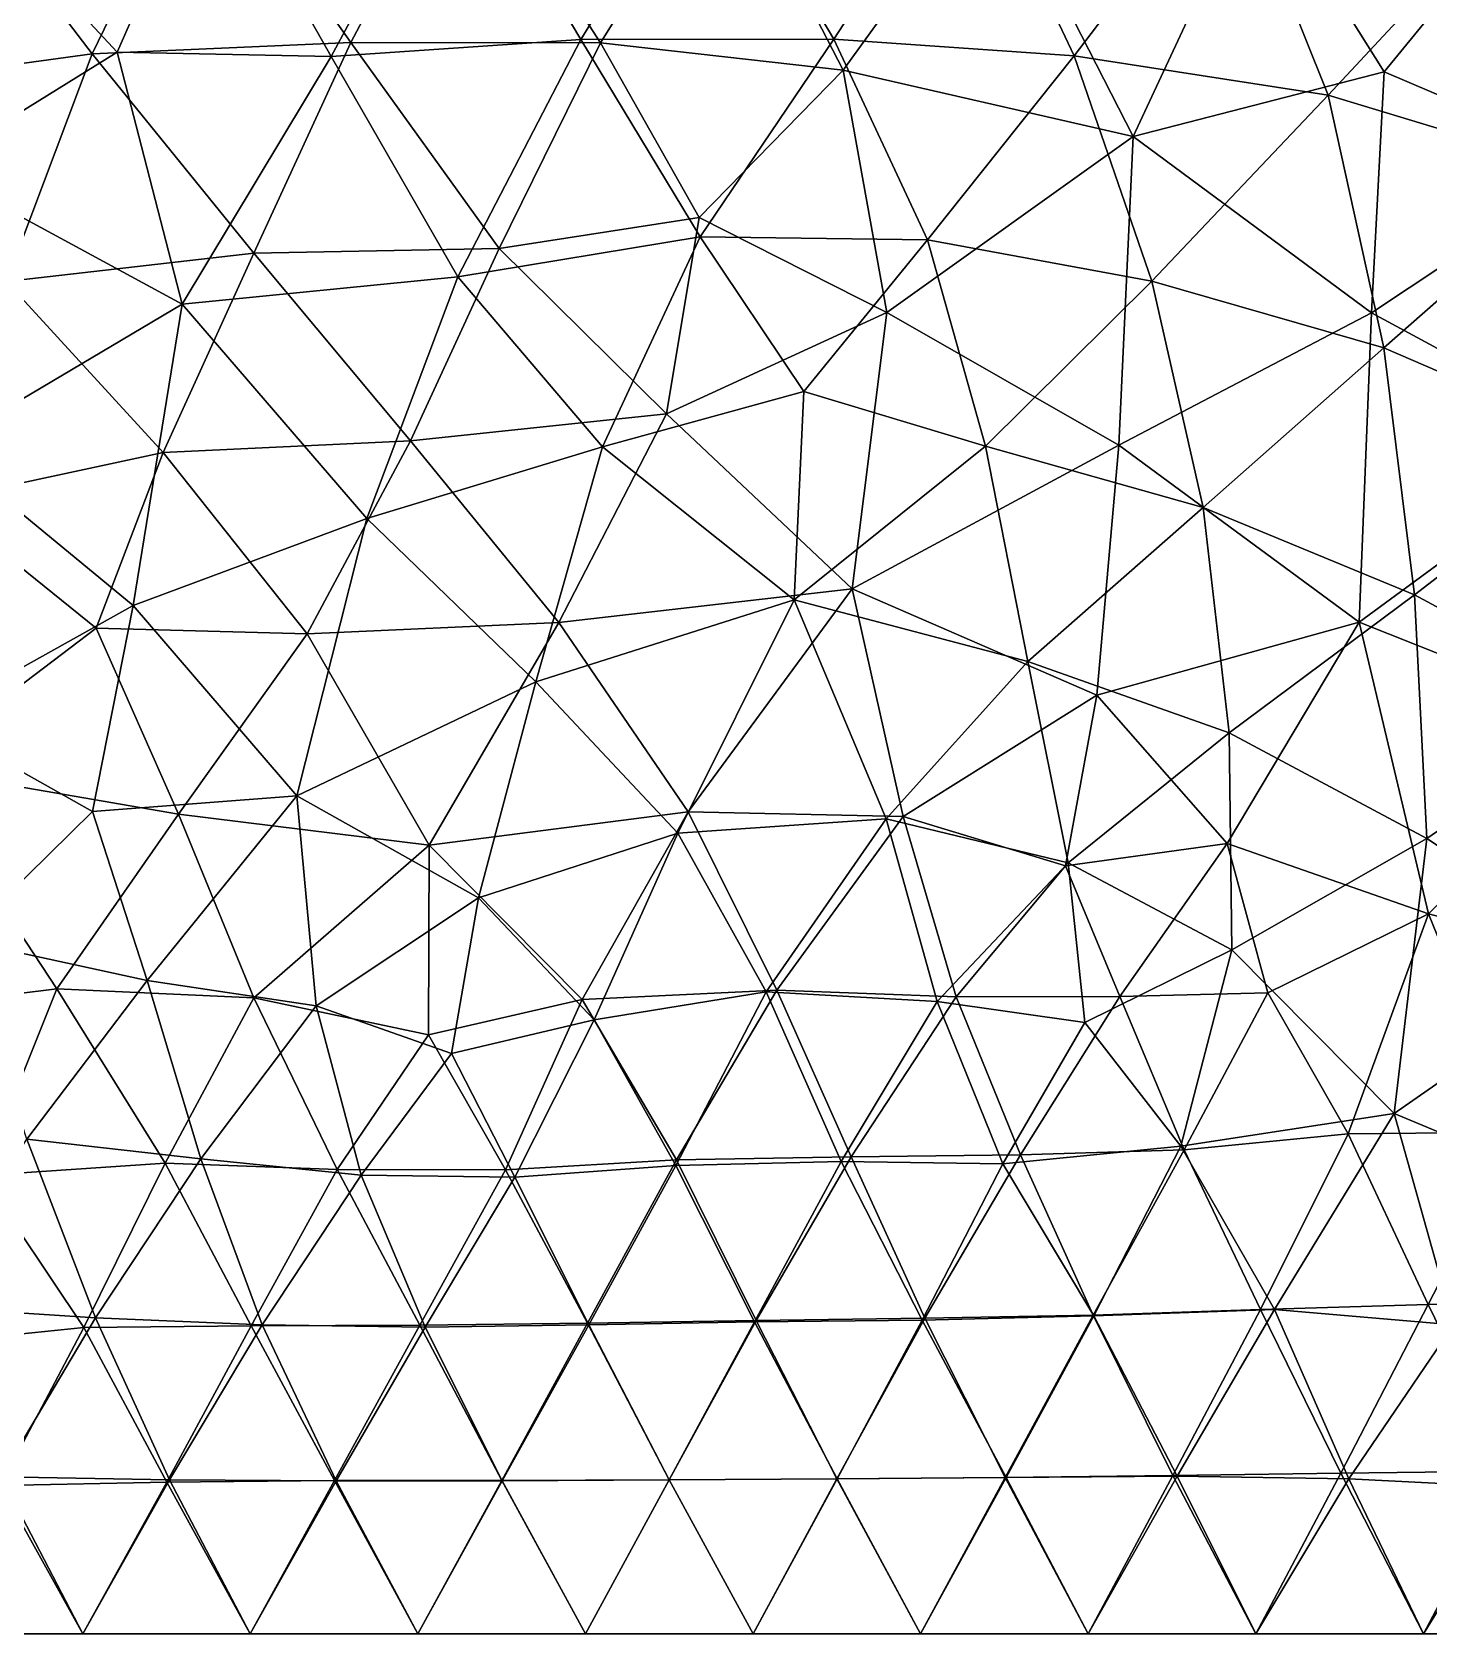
# Model space of a CAD drawing. Extents: x 0 to 100, y 0 to 80.
# Drawn here: x 33.49 to 75.17, y 0 to 47.79 of the extents above; entities that cross this region are included whole.
import ezdxf

# ---------------------------------------------------------------- set-up
doc = ezdxf.new("R2010")
doc.units = 0
doc.layers.add('1', color=7, linetype='CONTINUOUS')

msp = doc.modelspace()

# ---------------------------------------------------------------- linework, layer by layer
at = {"layer": '1', "color": 150}
for points in [[(35.278, 47.135), (38.527, 53.808), (38.527, 53.808), (30.462, 53.452)], [(42.998, 47.474), (38.527, 53.808), (38.527, 53.808), (35.278, 47.135)], [(46.354, 53.808), (38.527, 53.808), (38.527, 53.808), (42.998, 47.474)], [(50.447, 47.461), (46.354, 53.808), (46.354, 53.808), (42.998, 47.474)], [(46.354, 53.808), (50.447, 47.461), (50.447, 47.461), (54.181, 53.462)], [(30.462, 53.452), (27.44, 46.063), (27.44, 46.063), (35.278, 47.135)], [(54.181, 53.462), (50.447, 47.461), (50.447, 47.461), (57.688, 46.654)], [(57.688, 46.654), (62.162, 52.842), (62.162, 52.842), (54.181, 53.462)], [(66.338, 44.675), (62.162, 52.842), (62.162, 52.842), (57.688, 46.654)], [(66.338, 44.675), (70.054, 52.629), (70.054, 52.629), (62.162, 52.842)], [(70.054, 52.629), (66.338, 44.675), (66.338, 44.675), (73.827, 46.603)], [(73.827, 46.603), (78.624, 52.461), (78.624, 52.461), (70.054, 52.629)], [(73.827, 46.603), (80.199, 43.884), (80.199, 43.884), (78.624, 52.461)], [(40.1, 41.186), (42.998, 47.474), (42.998, 47.474), (35.278, 47.135)], [(42.998, 47.474), (40.1, 41.186), (40.1, 41.186), (47.425, 41.326)], [(42.998, 47.474), (47.425, 41.326), (47.425, 41.326), (50.447, 47.461)], [(53.393, 42.252), (50.447, 47.461), (50.447, 47.461), (47.425, 41.326)], [(50.447, 47.461), (53.393, 42.252), (53.393, 42.252), (57.688, 46.654)], [(35.278, 47.135), (27.44, 46.063), (27.44, 46.063), (32.725, 40.347)], [(40.1, 41.186), (35.278, 47.135), (35.278, 47.135), (32.725, 40.347)], [(53.393, 42.252), (58.989, 39.422), (58.989, 39.422), (57.688, 46.654)], [(58.989, 39.422), (66.338, 44.675), (66.338, 44.675), (57.688, 46.654)], [(73.827, 46.603), (66.338, 44.675), (66.338, 44.675), (73.451, 39.408)], [(73.451, 39.408), (80.199, 43.884), (80.199, 43.884), (73.827, 46.603)], [(66.338, 44.675), (58.989, 39.422), (58.989, 39.422), (65.912, 35.459)], [(73.451, 39.408), (66.338, 44.675), (66.338, 44.675), (65.912, 35.459)], [(80.487, 35.612), (80.199, 43.884), (80.199, 43.884), (73.451, 39.408)], [(47.425, 41.326), (52.416, 36.395), (52.416, 36.395), (53.393, 42.252)], [(52.416, 36.395), (58.989, 39.422), (58.989, 39.422), (53.393, 42.252)], [(40.1, 41.186), (32.725, 40.347), (32.725, 40.347), (37.4, 35.24)], [(40.1, 41.186), (37.4, 35.24), (37.4, 35.24), (44.777, 35.593)], [(44.777, 35.593), (47.425, 41.326), (47.425, 41.326), (40.1, 41.186)], [(47.425, 41.326), (44.777, 35.593), (44.777, 35.593), (52.416, 36.395)], [(37.4, 35.24), (32.725, 40.347), (32.725, 40.347), (30.687, 33.805)], [(57.957, 31.176), (58.989, 39.422), (58.989, 39.422), (52.416, 36.395)], [(58.989, 39.422), (57.957, 31.176), (57.957, 31.176), (65.912, 35.459)], [(73.087, 30.179), (73.451, 39.408), (73.451, 39.408), (65.912, 35.459)], [(80.487, 35.612), (73.451, 39.408), (73.451, 39.408), (73.087, 30.179)], [(52.416, 36.395), (44.777, 35.593), (44.777, 35.593), (49.209, 30.175)], [(52.416, 36.395), (49.209, 30.175), (49.209, 30.175), (57.957, 31.176)], [(37.4, 35.24), (41.7, 29.839), (41.7, 29.839), (44.777, 35.593)], [(49.209, 30.175), (44.777, 35.593), (44.777, 35.593), (41.7, 29.839)], [(65.257, 28.004), (65.912, 35.459), (65.912, 35.459), (57.957, 31.176)], [(73.087, 30.179), (65.912, 35.459), (65.912, 35.459), (65.257, 28.004)], [(80.766, 27.133), (80.487, 35.612), (80.487, 35.612), (73.087, 30.179)], [(30.687, 33.805), (35.4, 30.002), (35.4, 30.002), (37.4, 35.24)], [(37.4, 35.24), (35.4, 30.002), (35.4, 30.002), (41.7, 29.839)], [(30.687, 33.805), (29.891, 25.829), (29.891, 25.829), (35.4, 30.002)], [(53.064, 24.521), (57.957, 31.176), (57.957, 31.176), (49.209, 30.175)], [(53.064, 24.521), (59.479, 24.39), (59.479, 24.39), (57.957, 31.176)], [(65.257, 28.004), (57.957, 31.176), (57.957, 31.176), (59.479, 24.39)], [(45.339, 23.527), (49.209, 30.175), (49.209, 30.175), (41.7, 29.839)], [(45.339, 23.527), (53.064, 24.521), (53.064, 24.521), (49.209, 30.175)], [(65.257, 28.004), (69.141, 23.579), (69.141, 23.579), (73.087, 30.179)], [(73.087, 30.179), (69.141, 23.579), (69.141, 23.579), (75.149, 21.478)], [(80.766, 27.133), (73.087, 30.179), (73.087, 30.179), (75.149, 21.478)], [(37.855, 24.456), (35.4, 30.002), (35.4, 30.002), (29.891, 25.829)], [(35.4, 30.002), (37.855, 24.456), (37.855, 24.456), (41.7, 29.839)], [(41.7, 29.839), (37.855, 24.456), (37.855, 24.456), (45.339, 23.527)], [(65.257, 28.004), (59.479, 24.39), (59.479, 24.39), (64.323, 22.916)], [(69.141, 23.579), (65.257, 28.004), (65.257, 28.004), (64.323, 22.916)], [(81.669, 19.774), (80.766, 27.133), (80.766, 27.133), (75.149, 21.478)], [(28.04, 18.477), (34.223, 19.243), (34.223, 19.243), (29.891, 25.829)], [(37.855, 24.456), (29.891, 25.829), (29.891, 25.829), (34.223, 19.243)], [(37.855, 24.456), (34.223, 19.243), (34.223, 19.243), (40.101, 18.978)], [(45.339, 23.527), (37.855, 24.456), (37.855, 24.456), (40.101, 18.978)], [(53.064, 24.521), (45.339, 23.527), (45.339, 23.527), (49.905, 18.93)], [(53.064, 24.521), (49.905, 18.93), (49.905, 18.93), (55.71, 19.204)], [(59.479, 24.39), (53.064, 24.521), (53.064, 24.521), (55.71, 19.204)], [(59.479, 24.39), (55.71, 19.204), (55.71, 19.204), (61.06, 19.01)], [(61.06, 19.01), (64.323, 22.916), (64.323, 22.916), (59.479, 24.39)], [(45.316, 17.877), (45.339, 23.527), (45.339, 23.527), (40.101, 18.978)], [(45.339, 23.527), (45.316, 17.877), (45.316, 17.877), (49.905, 18.93)], [(64.323, 22.916), (65.944, 19.017), (65.944, 19.017), (69.141, 23.579)], [(69.141, 23.579), (65.944, 19.017), (65.944, 19.017), (70.361, 19.124)], [(75.149, 21.478), (69.141, 23.579), (69.141, 23.579), (70.361, 19.124)], [(65.944, 19.017), (64.323, 22.916), (64.323, 22.916), (61.06, 19.01)], [(70.361, 19.124), (72.754, 14.922), (72.754, 14.922), (75.149, 21.478)], [(77.8, 14.967), (75.149, 21.478), (75.149, 21.478), (72.754, 14.922)], [(75.149, 21.478), (77.8, 14.967), (77.8, 14.967), (81.669, 19.774)], [(28.04, 18.477), (31.992, 13.674), (31.992, 13.674), (34.223, 19.243)], [(37.46, 14.044), (34.223, 19.243), (34.223, 19.243), (31.992, 13.674)], [(37.46, 14.044), (40.101, 18.978), (40.101, 18.978), (34.223, 19.243)], [(49.905, 18.93), (52.716, 14.141), (55.71, 19.204)], [(57.925, 14.238), (55.71, 19.204), (55.71, 19.204), (52.716, 14.141)], [(61.06, 19.01), (55.71, 19.204), (55.71, 19.204), (57.925, 14.238)], [(67.864, 14.441), (70.361, 19.124), (70.361, 19.124), (65.944, 19.017)], [(70.361, 19.124), (67.864, 14.441), (67.864, 14.441), (72.754, 14.922)], [(40.101, 18.978), (37.46, 14.044), (37.46, 14.044), (42.593, 13.858)], [(42.593, 13.858), (45.316, 17.877), (45.316, 17.877), (40.101, 18.978)], [(45.316, 17.877), (47.609, 13.85), (47.609, 13.85), (49.905, 18.93)], [(52.716, 14.141), (49.905, 18.93), (49.905, 18.93), (47.609, 13.85)], [(57.925, 14.238), (62.977, 14.294), (62.977, 14.294), (61.06, 19.01)], [(65.944, 19.017), (61.06, 19.01), (61.06, 19.01), (62.977, 14.294)], [(62.977, 14.294), (67.864, 14.441), (67.864, 14.441), (65.944, 19.017)], [(42.593, 13.858), (47.609, 13.85), (47.609, 13.85), (45.316, 17.877)], [(70.139, 9.6809), (72.754, 14.922), (72.754, 14.922), (67.864, 14.441)], [(70.139, 9.6809), (75.148, 9.8278), (75.148, 9.8278), (72.754, 14.922)], [(75.148, 9.8278), (77.8, 14.967), (77.8, 14.967), (72.754, 14.922)], [(77.8, 14.967), (75.148, 9.8278), (75.148, 9.8278), (80.159, 9.8559)], [(62.977, 14.294), (65.143, 9.5133), (65.143, 9.5133), (67.864, 14.441)], [(70.139, 9.6809), (67.864, 14.441), (67.864, 14.441), (65.143, 9.5133)], [(37.46, 14.044), (31.992, 13.674), (31.992, 13.674), (35.028, 9.1398)], [(37.46, 14.044), (35.028, 9.1398), (35.028, 9.1398), (40.022, 9.1926)], [(42.593, 13.858), (37.46, 14.044), (37.46, 14.044), (40.022, 9.1926)], [(50.059, 9.2699), (52.716, 14.141), (52.716, 14.141), (47.609, 13.85)], [(52.716, 14.141), (50.059, 9.2699), (50.059, 9.2699), (55.088, 9.3556)], [(52.716, 14.141), (55.088, 9.3556), (55.088, 9.3556), (57.925, 14.238)], [(60.129, 9.4236), (57.925, 14.238), (57.925, 14.238), (55.088, 9.3556)], [(62.977, 14.294), (57.925, 14.238), (57.925, 14.238), (60.129, 9.4236)], [(60.129, 9.4236), (65.143, 9.5133), (65.143, 9.5133), (62.977, 14.294)], [(31.992, 13.674), (29.983, 8.6261), (29.983, 8.6261), (35.028, 9.1398)], [(42.593, 13.858), (40.022, 9.1926), (40.022, 9.1926), (45.053, 9.2072)], [(47.609, 13.85), (42.593, 13.858), (42.593, 13.858), (45.053, 9.2072)], [(45.053, 9.2072), (50.059, 9.2699), (50.059, 9.2699), (47.609, 13.85)], [(70.139, 9.6809), (65.143, 9.5133), (65.143, 9.5133), (67.528, 4.7261)], [(72.536, 4.795), (70.139, 9.6809), (70.139, 9.6809), (67.528, 4.7261)], [(75.148, 9.8278), (70.139, 9.6809), (70.139, 9.6809), (72.536, 4.795)], [(75.148, 9.8278), (72.536, 4.795), (72.536, 4.795), (77.569, 4.8578)], [(75.148, 9.8278), (77.569, 4.8578), (77.569, 4.8578), (80.159, 9.8559)], [(29.983, 8.6261), (32.542, 4.4239), (32.542, 4.4239), (35.028, 9.1398)], [(37.506, 4.5314), (35.028, 9.1398), (35.028, 9.1398), (32.542, 4.4239)], [(40.022, 9.1926), (35.028, 9.1398), (35.028, 9.1398), (37.506, 4.5314)], [(37.506, 4.5314), (42.51, 4.5742), (42.51, 4.5742), (40.022, 9.1926)], [(45.053, 9.2072), (40.022, 9.1926), (40.022, 9.1926), (42.51, 4.5742)], [(47.503, 4.5756), (45.053, 9.2072), (45.053, 9.2072), (42.51, 4.5742)], [(50.059, 9.2699), (45.053, 9.2072), (45.053, 9.2072), (47.503, 4.5756)], [(50.059, 9.2699), (47.503, 4.5756), (47.503, 4.5756), (52.497, 4.6006)], [(52.497, 4.6006), (55.088, 9.3556), (55.088, 9.3556), (50.059, 9.2699)], [(57.504, 4.6312), (55.088, 9.3556), (55.088, 9.3556), (52.497, 4.6006)], [(60.129, 9.4236), (55.088, 9.3556), (55.088, 9.3556), (57.504, 4.6312)], [(62.52, 4.6689), (60.129, 9.4236), (60.129, 9.4236), (57.504, 4.6312)], [(65.143, 9.5133), (60.129, 9.4236), (60.129, 9.4236), (62.52, 4.6689)], [(67.528, 4.7261), (65.143, 9.5133), (65.143, 9.5133), (62.52, 4.6689)], [(70, 0), (72.536, 4.795), (72.536, 4.795), (67.528, 4.7261)], [(75, 0), (72.536, 4.795), (72.536, 4.795), (70, 0)], [(75, 0), (77.569, 4.8578), (77.569, 4.8578), (72.536, 4.795)], [(80, 0), (77.569, 4.8578), (77.569, 4.8578), (75, 0)], [(35, 0), (32.542, 4.4239), (30, 0)], [(35, 0), (37.506, 4.5314), (37.506, 4.5314), (32.542, 4.4239)], [(40, 0), (37.506, 4.5314), (35, 0)], [(40, 0), (42.51, 4.5742), (42.51, 4.5742), (37.506, 4.5314)], [(45, 0), (42.51, 4.5742), (40, 0)], [(45, 0), (47.503, 4.5756), (47.503, 4.5756), (42.51, 4.5742)], [(50, 0), (47.503, 4.5756), (45, 0)], [(50, 0), (52.497, 4.6006), (52.497, 4.6006), (47.503, 4.5756)], [(55, 0), (52.497, 4.6006), (52.497, 4.6006), (50, 0)], [(55, 0), (57.504, 4.6312), (57.504, 4.6312), (52.497, 4.6006)], [(60, 0), (57.504, 4.6312), (55, 0)], [(57.504, 4.6312), (60, 0), (62.52, 4.6689)], [(65, 0), (62.52, 4.6689), (60, 0)], [(65, 0), (67.528, 4.7261), (62.52, 4.6689)], [(70, 0), (67.528, 4.7261), (65, 0)]]:
    msp.add_3dface(points, dxfattribs=at)
at = {"layer": '1', "color": 1}
for points in [[(38.795, 53.457, 60), (46.093, 53.902, 60), (46.093, 53.902, 60), (42.416, 47.062, 60)], [(42.416, 47.062, 60), (46.093, 53.902, 60), (46.093, 53.902, 60), (49.857, 47.569, 60)], [(53.712, 53.823, 60), (49.857, 47.569, 60), (49.857, 47.569, 60), (46.093, 53.902, 60)], [(57.41, 47.575, 60), (49.857, 47.569, 60), (49.857, 47.569, 60), (53.712, 53.823, 60)], [(57.41, 47.575, 60), (53.712, 53.823, 60), (53.712, 53.823, 60), (61.429, 53.742, 60)], [(64.576, 47.076, 60), (57.41, 47.575, 60), (57.41, 47.575, 60), (61.429, 53.742, 60)], [(69.239, 53.208, 60), (64.576, 47.076, 60), (64.576, 47.076, 60), (61.429, 53.742, 60)], [(38.795, 53.457, 60), (36.029, 47.188, 60), (36.029, 47.188, 60), (31.837, 51.678, 60)], [(38.795, 53.457, 60), (42.416, 47.062, 60), (42.416, 47.062, 60), (36.029, 47.188, 60)], [(64.576, 47.076, 60), (69.239, 53.208, 60), (69.239, 53.208, 60), (72.162, 45.905, 60)], [(78.327, 52.522, 60), (72.162, 45.905, 60), (72.162, 45.905, 60), (69.239, 53.208, 60)], [(72.162, 45.905, 60), (78.327, 52.522, 60), (78.327, 52.522, 60), (79.776, 43.596, 60)], [(31.837, 51.678, 60), (36.029, 47.188, 60), (36.029, 47.188, 60), (30.459, 43.741, 60)], [(49.857, 47.569, 60), (46.187, 40.486, 60), (46.187, 40.486, 60), (42.416, 47.062, 60)], [(53.426, 41.68, 60), (46.187, 40.486, 60), (46.187, 40.486, 60), (49.857, 47.569, 60)], [(49.857, 47.569, 60), (57.41, 47.575, 60), (57.41, 47.575, 60), (53.426, 41.68, 60)], [(60.207, 41.584, 60), (53.426, 41.68, 60), (53.426, 41.68, 60), (57.41, 47.575, 60)], [(60.207, 41.584, 60), (57.41, 47.575, 60), (57.41, 47.575, 60), (64.576, 47.076, 60)], [(36.029, 47.188, 60), (37.965, 39.666, 60), (37.965, 39.666, 60), (30.459, 43.741, 60)], [(37.965, 39.666, 60), (36.029, 47.188, 60), (36.029, 47.188, 60), (42.416, 47.062, 60)], [(37.965, 39.666, 60), (42.416, 47.062, 60), (42.416, 47.062, 60), (46.187, 40.486, 60)], [(64.576, 47.076, 60), (66.903, 40.353, 60), (66.903, 40.353, 60), (60.207, 41.584, 60)], [(64.576, 47.076, 60), (72.162, 45.905, 60), (72.162, 45.905, 60), (66.903, 40.353, 60)], [(66.903, 40.353, 60), (72.162, 45.905, 60), (72.162, 45.905, 60), (73.822, 38.367, 60)], [(72.162, 45.905, 60), (79.776, 43.596, 60), (79.776, 43.596, 60), (73.822, 38.367, 60)], [(30.769, 35.401, 60), (30.459, 43.741, 60), (30.459, 43.741, 60), (37.965, 39.666, 60)], [(79.776, 43.596, 60), (80.546, 35.461, 60), (80.546, 35.461, 60), (73.822, 38.367, 60)], [(46.187, 40.486, 60), (53.426, 41.68, 60), (53.426, 41.68, 60), (50.506, 35.416, 60)], [(56.513, 37.068, 60), (50.506, 35.416, 60), (50.506, 35.416, 60), (53.426, 41.68, 60)], [(60.207, 41.584, 60), (56.513, 37.068, 60), (56.513, 37.068, 60), (53.426, 41.68, 60)], [(61.937, 35.437, 60), (56.513, 37.068, 60), (56.513, 37.068, 60), (60.207, 41.584, 60)], [(66.903, 40.353, 60), (61.937, 35.437, 60), (61.937, 35.437, 60), (60.207, 41.584, 60)], [(46.187, 40.486, 60), (43.473, 33.275, 60), (43.473, 33.275, 60), (37.965, 39.666, 60)], [(43.473, 33.275, 60), (46.187, 40.486, 60), (46.187, 40.486, 60), (50.506, 35.416, 60)], [(68.433, 33.601, 60), (61.937, 35.437, 60), (61.937, 35.437, 60), (66.903, 40.353, 60)], [(66.903, 40.353, 60), (73.822, 38.367, 60), (73.822, 38.367, 60), (68.433, 33.601, 60)], [(36.508, 30.685, 60), (30.769, 35.401, 60), (30.769, 35.401, 60), (37.965, 39.666, 60)], [(37.965, 39.666, 60), (43.473, 33.275, 60), (43.473, 33.275, 60), (36.508, 30.685, 60)], [(73.822, 38.367, 60), (74.739, 31.001, 60), (74.739, 31.001, 60), (68.433, 33.601, 60)], [(80.546, 35.461, 60), (74.739, 31.001, 60), (74.739, 31.001, 60), (73.822, 38.367, 60)], [(56.225, 30.845, 60), (50.506, 35.416, 60), (50.506, 35.416, 60), (56.513, 37.068, 60)], [(56.225, 30.845, 60), (56.513, 37.068, 60), (56.513, 37.068, 60), (61.937, 35.437, 60)], [(36.508, 30.685, 60), (30.404, 27.284, 60), (30.404, 27.284, 60), (30.769, 35.401, 60)], [(43.473, 33.275, 60), (50.506, 35.416, 60), (50.506, 35.416, 60), (48.521, 28.4, 60)], [(56.225, 30.845, 60), (48.521, 28.4, 60), (48.521, 28.4, 60), (50.506, 35.416, 60)], [(56.225, 30.845, 60), (61.937, 35.437, 60), (61.937, 35.437, 60), (63.195, 29.014, 60)], [(63.195, 29.014, 60), (61.937, 35.437, 60), (61.937, 35.437, 60), (68.433, 33.601, 60)], [(80.875, 27.701, 60), (74.739, 31.001, 60), (74.739, 31.001, 60), (80.546, 35.461, 60)], [(63.195, 29.014, 60), (68.433, 33.601, 60), (68.433, 33.601, 60), (69.209, 26.879, 60)], [(69.209, 26.879, 60), (68.433, 33.601, 60), (68.433, 33.601, 60), (74.739, 31.001, 60)], [(41.385, 24.999, 60), (36.508, 30.685, 60), (36.508, 30.685, 60), (43.473, 33.275, 60)], [(48.521, 28.4, 60), (41.385, 24.999, 60), (41.385, 24.999, 60), (43.473, 33.275, 60)], [(35.288, 24.533, 60), (30.404, 27.284, 60), (30.404, 27.284, 60), (36.508, 30.685, 60)], [(35.288, 24.533, 60), (36.508, 30.685, 60), (36.508, 30.685, 60), (41.385, 24.999, 60)], [(56.225, 30.845, 60), (52.751, 23.889, 60), (52.751, 23.889, 60), (48.521, 28.4, 60)], [(56.225, 30.845, 60), (58.967, 24.314, 60), (58.967, 24.314, 60), (52.751, 23.889, 60)], [(56.225, 30.845, 60), (63.195, 29.014, 60), (63.195, 29.014, 60), (58.967, 24.314, 60)], [(75.099, 23.732, 60), (69.209, 26.879, 60), (69.209, 26.879, 60), (74.739, 31.001, 60)], [(74.739, 31.001, 60), (80.875, 27.701, 60), (80.875, 27.701, 60), (75.099, 23.732, 60)], [(64.399, 23.007, 60), (58.967, 24.314, 60), (58.967, 24.314, 60), (63.195, 29.014, 60)], [(63.195, 29.014, 60), (69.209, 26.879, 60), (69.209, 26.879, 60), (64.399, 23.007, 60)], [(41.385, 24.999, 60), (48.521, 28.4, 60), (48.521, 28.4, 60), (46.81, 21.955, 60)], [(48.521, 28.4, 60), (52.751, 23.889, 60), (52.751, 23.889, 60), (46.81, 21.955, 60)], [(35.288, 24.533, 60), (31.379, 20.694, 60), (31.379, 20.694, 60), (30.404, 27.284, 60)], [(80.633, 20.052, 60), (75.099, 23.732, 60), (75.099, 23.732, 60), (80.875, 27.701, 60)], [(69.285, 20.409, 60), (64.399, 23.007, 60), (64.399, 23.007, 60), (69.209, 26.879, 60)], [(75.099, 23.732, 60), (69.285, 20.409, 60), (69.285, 20.409, 60), (69.209, 26.879, 60)], [(36.927, 19.493, 60), (35.288, 24.533, 60), (35.288, 24.533, 60), (41.385, 24.999, 60)], [(41.385, 24.999, 60), (41.966, 18.736, 60), (41.966, 18.736, 60), (36.927, 19.493, 60)], [(46.81, 21.955, 60), (41.966, 18.736, 60), (41.966, 18.736, 60), (41.385, 24.999, 60)], [(36.927, 19.493, 60), (31.379, 20.694, 60), (31.379, 20.694, 60), (35.288, 24.533, 60)], [(52.751, 23.889, 60), (58.967, 24.314, 60), (58.967, 24.314, 60), (55.389, 19.153, 60)], [(58.967, 24.314, 60), (60.496, 18.865, 60), (60.496, 18.865, 60), (55.389, 19.153, 60)], [(60.496, 18.865, 60), (58.967, 24.314, 60), (58.967, 24.314, 60), (64.399, 23.007, 60)], [(50.258, 18.319, 60), (46.81, 21.955, 60), (46.81, 21.955, 60), (52.751, 23.889, 60)], [(55.389, 19.153, 60), (50.258, 18.319, 60), (50.258, 18.319, 60), (52.751, 23.889, 60)], [(69.285, 20.409, 60), (75.099, 23.732, 60), (75.099, 23.732, 60), (74.13, 15.522, 60)], [(74.13, 15.522, 60), (75.099, 23.732, 60), (75.099, 23.732, 60), (80.633, 20.052, 60)], [(60.496, 18.865, 60), (64.399, 23.007, 60), (64.399, 23.007, 60), (64.895, 18.245, 60)], [(69.285, 20.409, 60), (64.895, 18.245, 60), (64.895, 18.245, 60), (64.399, 23.007, 60)], [(46.81, 21.955, 60), (46.006, 17.315, 60), (46.006, 17.315, 60), (41.966, 18.736, 60)], [(46.81, 21.955, 60), (50.258, 18.319, 60), (50.258, 18.319, 60), (46.006, 17.315, 60)], [(36.927, 19.493, 60), (33.333, 14.765, 60), (33.333, 14.765, 60), (31.379, 20.694, 60)], [(64.895, 18.245, 60), (69.285, 20.409, 60), (69.285, 20.409, 60), (67.765, 14.55, 60)], [(69.285, 20.409, 60), (74.13, 15.522, 60), (74.13, 15.522, 60), (67.765, 14.55, 60)], [(80.067, 13.046, 60), (74.13, 15.522, 60), (74.13, 15.522, 60), (80.633, 20.052, 60)], [(38.528, 14.177, 60), (33.333, 14.765, 60), (33.333, 14.765, 60), (36.927, 19.493, 60)], [(36.927, 19.493, 60), (41.966, 18.736, 60), (41.966, 18.736, 60), (38.528, 14.177, 60)], [(50.258, 18.319, 60), (55.389, 19.153, 60), (55.389, 19.153, 60), (52.699, 13.979, 60)], [(55.389, 19.153, 60), (57.626, 14.096, 60), (57.626, 14.096, 60), (52.699, 13.979, 60)], [(60.496, 18.865, 60), (57.626, 14.096, 60), (57.626, 14.096, 60), (55.389, 19.153, 60)], [(43.309, 13.682, 60), (38.528, 14.177, 60), (38.528, 14.177, 60), (41.966, 18.736, 60)], [(41.966, 18.736, 60), (46.006, 17.315, 60), (46.006, 17.315, 60), (43.309, 13.682, 60)], [(60.496, 18.865, 60), (62.45, 14.021, 60), (62.45, 14.021, 60), (57.626, 14.096, 60)], [(62.45, 14.021, 60), (60.496, 18.865, 60), (60.496, 18.865, 60), (64.895, 18.245, 60)], [(50.258, 18.319, 60), (47.891, 13.624, 60), (47.891, 13.624, 60), (46.006, 17.315, 60)], [(52.699, 13.979, 60), (47.891, 13.624, 60), (47.891, 13.624, 60), (50.258, 18.319, 60)], [(62.45, 14.021, 60), (64.895, 18.245, 60), (64.895, 18.245, 60), (67.765, 14.55, 60)], [(43.309, 13.682, 60), (46.006, 17.315, 60), (46.006, 17.315, 60), (47.891, 13.624, 60)], [(70.56, 9.6768, 60), (67.765, 14.55, 60), (67.765, 14.55, 60), (74.13, 15.522, 60)], [(70.56, 9.6768, 60), (74.13, 15.522, 60), (74.13, 15.522, 60), (75.898, 9.224, 60)], [(75.898, 9.224, 60), (74.13, 15.522, 60), (74.13, 15.522, 60), (80.067, 13.046, 60)], [(35.376, 9.432, 60), (30.171, 9.7675, 60), (30.171, 9.7675, 60), (33.333, 14.765, 60)], [(35.376, 9.432, 60), (33.333, 14.765, 60), (33.333, 14.765, 60), (38.528, 14.177, 60)], [(67.765, 14.55, 60), (65.165, 9.4861, 60), (65.165, 9.4861, 60), (62.45, 14.021, 60)], [(65.165, 9.4861, 60), (67.765, 14.55, 60), (67.765, 14.55, 60), (70.56, 9.6768, 60)], [(38.528, 14.177, 60), (40.356, 9.2204, 60), (40.356, 9.2204, 60), (35.376, 9.432, 60)], [(38.528, 14.177, 60), (43.309, 13.682, 60), (43.309, 13.682, 60), (40.356, 9.2204, 60)], [(52.699, 13.979, 60), (50.097, 9.2211, 60), (50.097, 9.2211, 60), (47.891, 13.624, 60)], [(55.046, 9.3136, 60), (50.097, 9.2211, 60), (50.097, 9.2211, 60), (52.699, 13.979, 60)], [(52.699, 13.979, 60), (57.626, 14.096, 60), (57.626, 14.096, 60), (55.046, 9.3136, 60)], [(55.046, 9.3136, 60), (57.626, 14.096, 60), (57.626, 14.096, 60), (60.045, 9.3569, 60)], [(57.626, 14.096, 60), (62.45, 14.021, 60), (62.45, 14.021, 60), (60.045, 9.3569, 60)], [(65.165, 9.4861, 60), (60.045, 9.3569, 60), (60.045, 9.3569, 60), (62.45, 14.021, 60)], [(43.309, 13.682, 60), (45.218, 9.1504, 60), (45.218, 9.1504, 60), (40.356, 9.2204, 60)], [(47.891, 13.624, 60), (45.218, 9.1504, 60), (45.218, 9.1504, 60), (43.309, 13.682, 60)], [(45.218, 9.1504, 60), (47.891, 13.624, 60), (47.891, 13.624, 60), (50.097, 9.2211, 60)], [(32.565, 4.6843, 60), (30.171, 9.7675, 60), (30.171, 9.7675, 60), (35.376, 9.432, 60)], [(65.165, 9.4861, 60), (70.56, 9.6768, 60), (70.56, 9.6768, 60), (67.658, 4.7097, 60)], [(70.56, 9.6768, 60), (72.776, 4.6322, 60), (72.776, 4.6322, 60), (67.658, 4.7097, 60)], [(75.898, 9.224, 60), (72.776, 4.6322, 60), (72.776, 4.6322, 60), (70.56, 9.6768, 60)], [(37.592, 4.595, 60), (32.565, 4.6843, 60), (32.565, 4.6843, 60), (35.376, 9.432, 60)], [(37.592, 4.595, 60), (35.376, 9.432, 60), (35.376, 9.432, 60), (40.356, 9.2204, 60)], [(37.592, 4.595, 60), (40.356, 9.2204, 60), (40.356, 9.2204, 60), (42.56, 4.5636, 60)], [(42.56, 4.5636, 60), (40.356, 9.2204, 60), (45.218, 9.1504, 60)], [(47.516, 4.5699, 60), (42.56, 4.5636, 60), (42.56, 4.5636, 60), (45.218, 9.1504, 60)], [(45.218, 9.1504, 60), (50.097, 9.2211, 60), (47.516, 4.5699, 60)], [(50.097, 9.2211, 60), (52.495, 4.596, 60), (52.495, 4.596, 60), (47.516, 4.5699, 60)], [(52.495, 4.596, 60), (50.097, 9.2211, 60), (50.097, 9.2211, 60), (55.046, 9.3136, 60)], [(52.495, 4.596, 60), (55.046, 9.3136, 60), (55.046, 9.3136, 60), (57.505, 4.6235, 60)], [(55.046, 9.3136, 60), (60.045, 9.3569, 60), (60.045, 9.3569, 60), (57.505, 4.6235, 60)], [(62.55, 4.664, 60), (57.505, 4.6235, 60), (57.505, 4.6235, 60), (60.045, 9.3569, 60)], [(60.045, 9.3569, 60), (65.165, 9.4861, 60), (65.165, 9.4861, 60), (62.55, 4.664, 60)], [(65.165, 9.4861, 60), (67.658, 4.7097, 60), (67.658, 4.7097, 60), (62.55, 4.664, 60)], [(77.711, 4.3835, 60), (72.776, 4.6322, 60), (72.776, 4.6322, 60), (75.898, 9.224, 60)], [(32.565, 4.6843, 60), (35, 0, 60), (30, 0, 60)], [(35, 0, 60), (32.565, 4.6843, 60), (32.565, 4.6843, 60), (37.592, 4.595, 60)], [(37.592, 4.595, 60), (40, 0, 60), (35, 0, 60)], [(40, 0, 60), (37.592, 4.595, 60), (37.592, 4.595, 60), (42.56, 4.5636, 60)], [(42.56, 4.5636, 60), (45, 0, 60), (40, 0, 60)], [(47.516, 4.5699, 60), (45, 0, 60), (45, 0, 60), (42.56, 4.5636, 60)], [(47.516, 4.5699, 60), (50, 0, 60), (50, 0, 60), (45, 0, 60)], [(52.495, 4.596, 60), (50, 0, 60), (50, 0, 60), (47.516, 4.5699, 60)], [(52.495, 4.596, 60), (55, 0, 60), (50, 0, 60)], [(52.495, 4.596, 60), (57.505, 4.6235, 60), (57.505, 4.6235, 60), (55, 0, 60)], [(60, 0, 60), (55, 0, 60), (57.505, 4.6235, 60)], [(60, 0, 60), (57.505, 4.6235, 60), (57.505, 4.6235, 60), (62.55, 4.664, 60)], [(65, 0, 60), (60, 0, 60), (62.55, 4.664, 60)], [(65, 0, 60), (62.55, 4.664, 60), (62.55, 4.664, 60), (67.658, 4.7097, 60)], [(70, 0, 60), (65, 0, 60), (67.658, 4.7097, 60)], [(67.658, 4.7097, 60), (72.776, 4.6322, 60), (72.776, 4.6322, 60), (70, 0, 60)], [(75, 0, 60), (70, 0, 60), (72.776, 4.6322, 60)], [(75, 0, 60), (72.776, 4.6322, 60), (72.776, 4.6322, 60), (77.711, 4.3835, 60)], [(80, 0, 60), (75, 0, 60), (77.711, 4.3835, 60)]]:
    msp.add_3dface(points, dxfattribs=at)
at = {"layer": '1', "color": 153}
for points in [[(35, 0, 25.981), (32.189, 0, 22.137), (32.189, 0, 22.137), (29.478, 0, 27.611)], [(35, 0, 25.981), (29.478, 0, 27.611), (29.478, 0, 27.611), (33.559, 0, 30.081)], [(33.559, 0, 30.081), (29.478, 0, 27.611), (29.478, 0, 27.611), (30.479, 0, 33.125)], [(32.357, 0, 13.127), (29.575, 0, 17.755), (29.575, 0, 17.755), (34.853, 0, 17.488)], [(34.853, 0, 17.488), (29.575, 0, 17.755), (29.575, 0, 17.755), (32.189, 0, 22.137)], [(29.9, 0, 8.7476), (32.357, 0, 13.127), (32.357, 0, 13.127), (35, 0, 8.6603)], [(32.5, 0, 4.3301), (29.9, 0, 8.7476), (29.9, 0, 8.7476), (35, 0, 8.6603)], [(35, 0, 51.34), (29.926, 0, 51.228), (29.926, 0, 51.228), (32.5, 0, 55.67)], [(32.442, 0, 46.841), (29.926, 0, 51.228), (29.926, 0, 51.228), (35, 0, 51.34)], [(35.011, 0, 42.496), (32.642, 0, 37.876), (32.642, 0, 37.876), (29.932, 0, 42.162)], [(35.011, 0, 42.496), (29.932, 0, 42.162), (29.932, 0, 42.162), (32.442, 0, 46.841)], [(35, 0, 60), (32.5, 0, 55.67), (32.5, 0, 55.67), (30, 0, 60)], [(35, 0), (30, 0), (32.5, 0, 4.3301)], [(35.253, 0, 33.876), (30.479, 0, 33.125), (30.479, 0, 33.125), (32.642, 0, 37.876)], [(35.253, 0, 33.876), (33.559, 0, 30.081), (33.559, 0, 30.081), (30.479, 0, 33.125)], [(32.189, 0, 22.137), (35, 0, 25.981), (35, 0, 25.981), (37.441, 0, 21.672)], [(34.853, 0, 17.488), (32.189, 0, 22.137), (32.189, 0, 22.137), (37.441, 0, 21.672)], [(35, 0, 8.6603), (32.357, 0, 13.127), (32.357, 0, 13.127), (37.5, 0, 12.99)], [(32.357, 0, 13.127), (34.853, 0, 17.488), (34.853, 0, 17.488), (37.5, 0, 12.99)], [(35.011, 0, 42.496), (32.442, 0, 46.841), (32.442, 0, 46.841), (37.5, 0, 47.01)], [(37.5, 0, 47.01), (32.442, 0, 46.841), (32.442, 0, 46.841), (35, 0, 51.34)], [(37.5, 0, 55.67), (32.5, 0, 55.67), (32.5, 0, 55.67), (35, 0, 60)], [(37.5, 0, 4.3301), (32.5, 0, 4.3301), (32.5, 0, 4.3301), (35, 0, 8.6603)], [(32.5, 0, 55.67), (37.5, 0, 55.67), (37.5, 0, 55.67), (35, 0, 51.34)], [(35, 0), (32.5, 0, 4.3301), (32.5, 0, 4.3301), (37.5, 0, 4.3301)], [(37.557, 0, 38.251), (32.642, 0, 37.876), (32.642, 0, 37.876), (35.011, 0, 42.496)], [(32.642, 0, 37.876), (37.557, 0, 38.251), (37.557, 0, 38.251), (35.253, 0, 33.876)], [(33.559, 0, 30.081), (37.701, 0, 29.916), (37.701, 0, 29.916), (35, 0, 25.981)], [(33.559, 0, 30.081), (35.253, 0, 33.876), (35.253, 0, 33.876), (37.701, 0, 29.916)], [(34.853, 0, 17.488), (40, 0, 17.321), (40, 0, 17.321), (37.5, 0, 12.99)], [(40, 0, 17.321), (34.853, 0, 17.488), (34.853, 0, 17.488), (37.441, 0, 21.672)], [(40, 0, 25.732), (37.441, 0, 21.672), (37.441, 0, 21.672), (35, 0, 25.981)], [(37.701, 0, 29.916), (40, 0, 25.732), (40, 0, 25.732), (35, 0, 25.981)], [(40, 0, 8.6603), (37.5, 0, 4.3301), (35, 0, 8.6603)], [(40, 0, 60), (37.5, 0, 55.67), (37.5, 0, 55.67), (35, 0, 60)], [(40, 0, 51.34), (35, 0, 51.34), (35, 0, 51.34), (37.5, 0, 55.67)], [(40, 0), (35, 0), (37.5, 0, 4.3301)], [(35, 0, 8.6603), (37.5, 0, 12.99), (37.5, 0, 12.99), (40, 0, 8.6603)], [(35, 0, 51.34), (40, 0, 51.34), (40, 0, 51.34), (37.5, 0, 47.01)], [(37.5, 0, 47.01), (40, 0, 42.679), (40, 0, 42.679), (35.011, 0, 42.496)], [(37.557, 0, 38.251), (35.011, 0, 42.496), (35.011, 0, 42.496), (40, 0, 42.679)], [(37.701, 0, 29.916), (35.253, 0, 33.876), (35.253, 0, 33.876), (40.085, 0, 34.052)], [(37.557, 0, 38.251), (40.085, 0, 34.052), (40.085, 0, 34.052), (35.253, 0, 33.876)], [(42.5, 0, 21.551), (37.441, 0, 21.672), (37.441, 0, 21.672), (40, 0, 25.732)], [(42.5, 0, 21.551), (40, 0, 17.321), (40, 0, 17.321), (37.441, 0, 21.672)], [(42.5, 0, 4.3301), (37.5, 0, 4.3301), (37.5, 0, 4.3301), (40, 0, 8.6603)], [(40, 0, 8.6603), (37.5, 0, 12.99), (37.5, 0, 12.99), (42.5, 0, 12.99)], [(40, 0, 42.679), (37.5, 0, 47.01), (37.5, 0, 47.01), (42.5, 0, 47.01)], [(37.5, 0, 47.01), (40, 0, 51.34), (40, 0, 51.34), (42.5, 0, 47.01)], [(42.5, 0, 55.67), (37.5, 0, 55.67), (37.5, 0, 55.67), (40, 0, 60)], [(42.5, 0, 12.99), (37.5, 0, 12.99), (37.5, 0, 12.99), (40, 0, 17.321)], [(42.5, 0, 55.67), (40, 0, 51.34), (40, 0, 51.34), (37.5, 0, 55.67)], [(40, 0), (37.5, 0, 4.3301), (37.5, 0, 4.3301), (42.5, 0, 4.3301)], [(37.557, 0, 38.251), (42.5, 0, 38.349), (42.5, 0, 38.349), (40.085, 0, 34.052)], [(40, 0, 42.679), (42.5, 0, 38.349), (42.5, 0, 38.349), (37.557, 0, 38.251)], [(40, 0, 25.732), (37.701, 0, 29.916), (37.701, 0, 29.916), (42.547, 0, 29.891)], [(42.547, 0, 29.891), (37.701, 0, 29.916), (37.701, 0, 29.916), (40.085, 0, 34.052)], [(45, 0, 42.679), (42.5, 0, 38.349), (42.5, 0, 38.349), (40, 0, 42.679)], [(42.5, 0, 47.01), (45, 0, 42.679), (45, 0, 42.679), (40, 0, 42.679)], [(42.5, 0, 12.99), (40, 0, 17.321), (40, 0, 17.321), (45, 0, 17.321)], [(42.5, 0, 4.3301), (40, 0, 8.6603), (40, 0, 8.6603), (45, 0, 8.6603)], [(42.5, 0, 12.99), (45, 0, 8.6603), (45, 0, 8.6603), (40, 0, 8.6603)], [(45, 0, 60), (42.5, 0, 55.67), (42.5, 0, 55.67), (40, 0, 60)], [(45, 0, 25.732), (40, 0, 25.732), (40, 0, 25.732), (42.547, 0, 29.891)], [(45, 0, 25.732), (42.5, 0, 21.551), (42.5, 0, 21.551), (40, 0, 25.732)], [(45, 0), (40, 0), (42.5, 0, 4.3301)], [(45, 0, 51.34), (40, 0, 51.34), (40, 0, 51.34), (42.5, 0, 55.67)], [(42.5, 0, 21.551), (45, 0, 17.321), (45, 0, 17.321), (40, 0, 17.321)], [(42.5, 0, 47.01), (40, 0, 51.34), (45, 0, 51.34)], [(40.085, 0, 34.052), (44.999, 0, 34.079), (44.999, 0, 34.079), (42.547, 0, 29.891)], [(40.085, 0, 34.052), (42.5, 0, 38.349), (42.5, 0, 38.349), (44.999, 0, 34.079)], [(42.5, 0, 47.01), (47.5, 0, 47.01), (47.5, 0, 47.01), (45, 0, 42.679)], [(45, 0, 8.6603), (42.5, 0, 12.99), (42.5, 0, 12.99), (47.5, 0, 12.99)], [(45, 0), (42.5, 0, 4.3301), (42.5, 0, 4.3301), (47.5, 0, 4.3301)], [(47.5, 0, 38.349), (42.5, 0, 38.349), (42.5, 0, 38.349), (45, 0, 42.679)], [(45, 0, 25.732), (47.5, 0, 21.552), (47.5, 0, 21.552), (42.5, 0, 21.551)], [(45, 0, 8.6603), (47.5, 0, 4.3301), (47.5, 0, 4.3301), (42.5, 0, 4.3301)], [(42.5, 0, 38.349), (47.5, 0, 38.349), (47.5, 0, 38.349), (44.999, 0, 34.079)], [(42.5, 0, 55.67), (45, 0, 60), (45, 0, 60), (47.5, 0, 55.67)], [(45, 0, 17.321), (47.5, 0, 12.99), (47.5, 0, 12.99), (42.5, 0, 12.99)], [(47.5, 0, 47.01), (42.5, 0, 47.01), (42.5, 0, 47.01), (45, 0, 51.34)], [(42.5, 0, 21.551), (47.5, 0, 21.552), (47.5, 0, 21.552), (45, 0, 17.321)], [(45, 0, 51.34), (42.5, 0, 55.67), (42.5, 0, 55.67), (47.5, 0, 55.67)], [(45, 0, 25.732), (42.547, 0, 29.891), (42.547, 0, 29.891), (47.506, 0, 29.892)], [(47.506, 0, 29.892), (42.547, 0, 29.891), (42.547, 0, 29.891), (44.999, 0, 34.079)], [(44.999, 0, 34.079), (47.5, 0, 38.349), (47.5, 0, 38.349), (49.997, 0, 34.078)], [(47.506, 0, 29.892), (44.999, 0, 34.079), (44.999, 0, 34.079), (49.997, 0, 34.078)], [(45, 0, 51.34), (50, 0, 51.34), (50, 0, 51.34), (47.5, 0, 47.01)], [(45, 0, 60), (50, 0, 60), (50, 0, 60), (47.5, 0, 55.67)], [(50, 0, 42.679), (45, 0, 42.679), (45, 0, 42.679), (47.5, 0, 47.01)], [(50, 0, 8.6603), (47.5, 0, 4.3301), (47.5, 0, 4.3301), (45, 0, 8.6603)], [(50, 0), (45, 0), (47.5, 0, 4.3301)], [(47.5, 0, 21.552), (45, 0, 25.732), (45, 0, 25.732), (49.999, 0, 25.733)], [(50, 0, 42.679), (47.5, 0, 38.349), (47.5, 0, 38.349), (45, 0, 42.679)], [(47.5, 0, 21.552), (50, 0, 17.321), (50, 0, 17.321), (45, 0, 17.321)], [(50, 0, 8.6603), (45, 0, 8.6603), (45, 0, 8.6603), (47.5, 0, 12.99)], [(45, 0, 25.732), (47.506, 0, 29.892), (47.506, 0, 29.892), (49.999, 0, 25.733)], [(45, 0, 17.321), (50, 0, 17.321), (50, 0, 17.321), (47.5, 0, 12.99)], [(50, 0, 51.34), (45, 0, 51.34), (45, 0, 51.34), (47.5, 0, 55.67)], [(52.5, 0, 12.99), (50, 0, 8.6603), (50, 0, 8.6603), (47.5, 0, 12.99)], [(49.997, 0, 34.078), (47.5, 0, 38.349), (47.5, 0, 38.349), (52.5, 0, 38.349)], [(52.5, 0, 38.349), (47.5, 0, 38.349), (47.5, 0, 38.349), (50, 0, 42.679)], [(47.5, 0, 12.99), (50, 0, 17.321), (50, 0, 17.321), (52.5, 0, 12.99)], [(50, 0), (47.5, 0, 4.3301), (47.5, 0, 4.3301), (52.5, 0, 4.3301)], [(52.5, 0, 47.01), (50, 0, 42.679), (50, 0, 42.679), (47.5, 0, 47.01)], [(49.999, 0, 25.733), (52.498, 0, 21.555), (52.498, 0, 21.555), (47.5, 0, 21.552)], [(47.5, 0, 4.3301), (50, 0, 8.6603), (50, 0, 8.6603), (52.5, 0, 4.3301)], [(47.5, 0, 55.67), (50, 0, 60), (50, 0, 60), (52.5, 0, 55.67)], [(50, 0, 51.34), (52.5, 0, 47.01), (52.5, 0, 47.01), (47.5, 0, 47.01)], [(50, 0, 51.34), (47.5, 0, 55.67), (47.5, 0, 55.67), (52.5, 0, 55.67)], [(50, 0, 17.321), (47.5, 0, 21.552), (47.5, 0, 21.552), (52.498, 0, 21.555)], [(52.493, 0, 29.839), (47.506, 0, 29.892), (47.506, 0, 29.892), (49.997, 0, 34.078)], [(49.999, 0, 25.733), (47.506, 0, 29.892), (47.506, 0, 29.892), (52.493, 0, 29.839)], [(54.993, 0, 34.07), (52.493, 0, 29.839), (52.493, 0, 29.839), (49.997, 0, 34.078)], [(52.5, 0, 38.349), (54.993, 0, 34.07), (54.993, 0, 34.07), (49.997, 0, 34.078)], [(49.999, 0, 25.733), (52.493, 0, 29.839), (52.493, 0, 29.839), (54.995, 0, 25.735)], [(49.999, 0, 25.733), (54.995, 0, 25.735), (54.995, 0, 25.735), (52.498, 0, 21.555)], [(52.5, 0, 47.01), (50, 0, 51.34), (50, 0, 51.34), (55, 0, 51.34)], [(55, 0, 17.321), (52.5, 0, 12.99), (52.5, 0, 12.99), (50, 0, 17.321)], [(55, 0, 8.6603), (52.5, 0, 4.3301), (52.5, 0, 4.3301), (50, 0, 8.6603)], [(55, 0, 17.321), (50, 0, 17.321), (50, 0, 17.321), (52.498, 0, 21.555)], [(52.5, 0, 47.01), (55, 0, 42.679), (55, 0, 42.679), (50, 0, 42.679)], [(55, 0, 42.679), (52.5, 0, 38.349), (52.5, 0, 38.349), (50, 0, 42.679)], [(55, 0), (50, 0), (52.5, 0, 4.3301)], [(55, 0, 8.6603), (50, 0, 8.6603), (50, 0, 8.6603), (52.5, 0, 12.99)], [(50, 0, 51.34), (52.5, 0, 55.67), (52.5, 0, 55.67), (55, 0, 51.34)], [(52.5, 0, 55.67), (50, 0, 60), (50, 0, 60), (55, 0, 60)], [(57.464, 0, 29.841), (52.493, 0, 29.839), (52.493, 0, 29.839), (54.993, 0, 34.07)], [(57.464, 0, 29.841), (54.995, 0, 25.735), (54.995, 0, 25.735), (52.493, 0, 29.839)], [(57.494, 0, 21.571), (55, 0, 17.321), (55, 0, 17.321), (52.498, 0, 21.555)], [(54.995, 0, 25.735), (57.494, 0, 21.571), (57.494, 0, 21.571), (52.498, 0, 21.555)], [(52.5, 0, 38.349), (55, 0, 42.679), (55, 0, 42.679), (57.5, 0, 38.349)], [(52.5, 0, 12.99), (55, 0, 17.321), (55, 0, 17.321), (57.5, 0, 12.99)], [(54.993, 0, 34.07), (52.5, 0, 38.349), (52.5, 0, 38.349), (57.5, 0, 38.349)], [(57.5, 0, 47.01), (55, 0, 42.679), (55, 0, 42.679), (52.5, 0, 47.01)], [(52.5, 0, 47.01), (55, 0, 51.34), (55, 0, 51.34), (57.5, 0, 47.01)], [(55, 0, 8.6603), (52.5, 0, 12.99), (52.5, 0, 12.99), (57.5, 0, 12.99)], [(55, 0), (52.5, 0, 4.3301), (52.5, 0, 4.3301), (57.5, 0, 4.3301)], [(52.5, 0, 55.67), (57.5, 0, 55.67), (57.5, 0, 55.67), (55, 0, 51.34)], [(57.5, 0, 55.67), (52.5, 0, 55.67), (52.5, 0, 55.67), (55, 0, 60)], [(52.5, 0, 4.3301), (55, 0, 8.6603), (55, 0, 8.6603), (57.5, 0, 4.3301)], [(54.993, 0, 34.07), (57.5, 0, 38.349), (57.5, 0, 38.349), (60, 0, 34.019)], [(57.464, 0, 29.841), (54.993, 0, 34.07), (54.993, 0, 34.07), (60, 0, 34.019)], [(54.995, 0, 25.735), (59.97, 0, 25.751), (59.97, 0, 25.751), (57.494, 0, 21.571)], [(54.995, 0, 25.735), (57.464, 0, 29.841), (57.464, 0, 29.841), (59.97, 0, 25.751)], [(60, 0, 17.321), (55, 0, 17.321), (55, 0, 17.321), (57.494, 0, 21.571)], [(60, 0, 51.34), (57.5, 0, 47.01), (57.5, 0, 47.01), (55, 0, 51.34)], [(60, 0), (55, 0), (57.5, 0, 4.3301)], [(55, 0, 8.6603), (57.5, 0, 12.99), (57.5, 0, 12.99), (60, 0, 8.6603)], [(55, 0, 51.34), (57.5, 0, 55.67), (57.5, 0, 55.67), (60, 0, 51.34)], [(60, 0, 17.321), (57.5, 0, 12.99), (57.5, 0, 12.99), (55, 0, 17.321)], [(60.046, 0, 42.622), (55, 0, 42.679), (55, 0, 42.679), (57.5, 0, 47.01)], [(60, 0, 60), (57.5, 0, 55.67), (57.5, 0, 55.67), (55, 0, 60)], [(57.5, 0, 38.349), (55, 0, 42.679), (55, 0, 42.679), (60.046, 0, 42.622)], [(57.5, 0, 4.3301), (55, 0, 8.6603), (55, 0, 8.6603), (60, 0, 8.6603)], [(62.319, 0, 29.83), (57.464, 0, 29.841), (57.464, 0, 29.841), (60, 0, 34.019)], [(62.319, 0, 29.83), (59.97, 0, 25.751), (59.97, 0, 25.751), (57.464, 0, 29.841)], [(57.494, 0, 21.571), (59.97, 0, 25.751), (59.97, 0, 25.751), (62.5, 0, 21.651)], [(60, 0, 17.321), (57.494, 0, 21.571), (57.494, 0, 21.571), (62.5, 0, 21.651)], [(62.5, 0, 4.3301), (57.5, 0, 4.3301), (57.5, 0, 4.3301), (60, 0, 8.6603)], [(60, 0, 60), (62.5, 0, 55.67), (62.5, 0, 55.67), (57.5, 0, 55.67)], [(57.5, 0, 12.99), (60, 0, 17.321), (60, 0, 17.321), (62.5, 0, 12.99)], [(60.046, 0, 42.622), (62.593, 0, 38.214), (62.593, 0, 38.214), (57.5, 0, 38.349)], [(62.593, 0, 38.214), (60, 0, 34.019), (60, 0, 34.019), (57.5, 0, 38.349)], [(60, 0, 51.34), (57.5, 0, 55.67), (57.5, 0, 55.67), (62.5, 0, 55.67)], [(57.5, 0, 12.99), (62.5, 0, 12.99), (62.5, 0, 12.99), (60, 0, 8.6603)], [(57.5, 0, 47.01), (60, 0, 51.34), (60, 0, 51.34), (62.55, 0, 46.956)], [(60, 0), (57.5, 0, 4.3301), (57.5, 0, 4.3301), (62.5, 0, 4.3301)], [(57.5, 0, 47.01), (62.55, 0, 46.956), (62.55, 0, 46.956), (60.046, 0, 42.622)], [(59.97, 0, 25.751), (62.319, 0, 29.83), (62.319, 0, 29.83), (64.82, 0, 25.844)], [(59.97, 0, 25.751), (64.82, 0, 25.844), (64.82, 0, 25.844), (62.5, 0, 21.651)], [(65, 0, 60), (62.5, 0, 55.67), (60, 0, 60)], [(62.593, 0, 38.214), (65, 0, 34.019), (65, 0, 34.019), (60, 0, 34.019)], [(60, 0, 51.34), (65, 0, 51.34), (65, 0, 51.34), (62.55, 0, 46.956)], [(60, 0, 51.34), (62.5, 0, 55.67), (62.5, 0, 55.67), (65, 0, 51.34)], [(65, 0, 34.019), (62.319, 0, 29.83), (62.319, 0, 29.83), (60, 0, 34.019)], [(62.5, 0, 21.651), (65.023, 0, 17.439), (65.023, 0, 17.439), (60, 0, 17.321)], [(62.5, 0, 12.99), (60, 0, 17.321), (60, 0, 17.321), (65.023, 0, 17.439)], [(62.5, 0, 12.99), (65, 0, 8.6603), (65, 0, 8.6603), (60, 0, 8.6603)], [(65, 0), (60, 0), (62.5, 0, 4.3301)], [(62.5, 0, 4.3301), (60, 0, 8.6603), (60, 0, 8.6603), (65, 0, 8.6603)], [(65.173, 0, 42.465), (62.593, 0, 38.214), (62.593, 0, 38.214), (60.046, 0, 42.622)], [(65.173, 0, 42.465), (60.046, 0, 42.622), (60.046, 0, 42.622), (62.55, 0, 46.956)], [(65, 0, 34.019), (66.519, 0, 29.636), (66.519, 0, 29.636), (62.319, 0, 29.83)], [(64.82, 0, 25.844), (62.319, 0, 29.83), (62.319, 0, 29.83), (66.519, 0, 29.636)], [(67.5, 0, 55.67), (62.5, 0, 55.67), (62.5, 0, 55.67), (65, 0, 60)], [(67.5, 0, 55.67), (65, 0, 51.34), (65, 0, 51.34), (62.5, 0, 55.67)], [(62.5, 0, 12.99), (65.023, 0, 17.439), (65.023, 0, 17.439), (67.559, 0, 13.105)], [(62.5, 0, 21.651), (67.474, 0, 21.85), (67.474, 0, 21.85), (65.023, 0, 17.439)], [(67.559, 0, 13.105), (65, 0, 8.6603), (65, 0, 8.6603), (62.5, 0, 12.99)], [(65, 0, 8.6603), (67.5, 0, 4.3301), (67.5, 0, 4.3301), (62.5, 0, 4.3301)], [(65, 0), (62.5, 0, 4.3301), (67.5, 0, 4.3301)], [(62.5, 0, 21.651), (64.82, 0, 25.844), (64.82, 0, 25.844), (67.474, 0, 21.85)], [(62.55, 0, 46.956), (67.666, 0, 46.849), (67.666, 0, 46.849), (65.173, 0, 42.465)], [(65, 0, 51.34), (67.666, 0, 46.849), (67.666, 0, 46.849), (62.55, 0, 46.956)], [(62.593, 0, 38.214), (65.173, 0, 42.465), (65.173, 0, 42.465), (67.837, 0, 37.81)], [(65, 0, 34.019), (62.593, 0, 38.214), (62.593, 0, 38.214), (67.837, 0, 37.81)], [(64.82, 0, 25.844), (69.826, 0, 26.238), (69.826, 0, 26.238), (67.474, 0, 21.85)], [(69.826, 0, 26.238), (64.82, 0, 25.844), (64.82, 0, 25.844), (66.519, 0, 29.636)], [(70.061, 0, 8.7304), (65, 0, 8.6603), (65, 0, 8.6603), (67.559, 0, 13.105)], [(70.118, 0, 51.241), (67.666, 0, 46.849), (67.666, 0, 46.849), (65, 0, 51.34)], [(66.519, 0, 29.636), (65, 0, 34.019), (65, 0, 34.019), (70.63, 0, 32.251)], [(70.63, 0, 32.251), (65, 0, 34.019), (65, 0, 34.019), (67.837, 0, 37.81)], [(70, 0, 60), (67.5, 0, 55.67), (67.5, 0, 55.67), (65, 0, 60)], [(65, 0, 8.6603), (70.061, 0, 8.7304), (70.061, 0, 8.7304), (67.5, 0, 4.3301)], [(67.5, 0, 55.67), (70.118, 0, 51.241), (70.118, 0, 51.241), (65, 0, 51.34)], [(70, 0), (65, 0), (67.5, 0, 4.3301)], [(65.023, 0, 17.439), (67.474, 0, 21.85), (67.474, 0, 21.85), (70.108, 0, 17.718)], [(65.023, 0, 17.439), (70.108, 0, 17.718), (70.108, 0, 17.718), (67.559, 0, 13.105)], [(67.837, 0, 37.81), (65.173, 0, 42.465), (65.173, 0, 42.465), (70.431, 0, 42.225)], [(65.173, 0, 42.465), (67.666, 0, 46.849), (67.666, 0, 46.849), (70.431, 0, 42.225)], [(66.519, 0, 29.636), (70.63, 0, 32.251), (70.63, 0, 32.251), (69.826, 0, 26.238)], [(72.496, 0, 22.484), (67.474, 0, 21.85), (67.474, 0, 21.85), (69.826, 0, 26.238)], [(67.474, 0, 21.85), (72.496, 0, 22.484), (72.496, 0, 22.484), (70.108, 0, 17.718)], [(70, 0, 60), (72.56, 0, 55.625), (72.56, 0, 55.625), (67.5, 0, 55.67)], [(70, 0), (67.5, 0, 4.3301), (67.5, 0, 4.3301), (72.554, 0, 4.3811)], [(70.118, 0, 51.241), (67.5, 0, 55.67), (67.5, 0, 55.67), (72.56, 0, 55.625)], [(67.5, 0, 4.3301), (70.061, 0, 8.7304), (70.061, 0, 8.7304), (72.554, 0, 4.3811)], [(67.559, 0, 13.105), (70.108, 0, 17.718), (70.108, 0, 17.718), (72.711, 0, 13.325)], [(72.711, 0, 13.325), (70.061, 0, 8.7304), (70.061, 0, 8.7304), (67.559, 0, 13.105)], [(70.118, 0, 51.241), (72.872, 0, 46.683), (72.872, 0, 46.683), (67.666, 0, 46.849)], [(67.666, 0, 46.849), (72.872, 0, 46.683), (72.872, 0, 46.683), (70.431, 0, 42.225)], [(70.431, 0, 42.225), (73.328, 0, 37.493), (73.328, 0, 37.493), (67.837, 0, 37.81)], [(73.328, 0, 37.493), (70.63, 0, 32.251), (70.63, 0, 32.251), (67.837, 0, 37.81)], [(70.63, 0, 32.251), (74.531, 0, 27.556), (74.531, 0, 27.556), (69.826, 0, 26.238)], [(69.826, 0, 26.238), (74.531, 0, 27.556), (74.531, 0, 27.556), (72.496, 0, 22.484)], [(75, 0, 60), (72.56, 0, 55.625), (72.56, 0, 55.625), (70, 0, 60)], [(75, 0), (70, 0), (72.554, 0, 4.3811)], [(72.554, 0, 4.3811), (70.061, 0, 8.7304), (70.061, 0, 8.7304), (75.185, 0, 8.8414)], [(70.061, 0, 8.7304), (72.711, 0, 13.325), (72.711, 0, 13.325), (75.185, 0, 8.8414)], [(75.407, 0, 18.224), (70.108, 0, 17.718), (70.108, 0, 17.718), (72.496, 0, 22.484)], [(72.711, 0, 13.325), (70.108, 0, 17.718), (70.108, 0, 17.718), (75.407, 0, 18.224)], [(72.872, 0, 46.683), (70.118, 0, 51.241), (70.118, 0, 51.241), (75.248, 0, 51.152)], [(72.56, 0, 55.625), (75.248, 0, 51.152), (75.248, 0, 51.152), (70.118, 0, 51.241)], [(75.747, 0, 41.994), (70.431, 0, 42.225), (70.431, 0, 42.225), (72.872, 0, 46.683)], [(70.431, 0, 42.225), (75.747, 0, 41.994), (75.747, 0, 41.994), (73.328, 0, 37.493)], [(73.328, 0, 37.493), (77.246, 0, 32.722), (77.246, 0, 32.722), (70.63, 0, 32.251)], [(70.63, 0, 32.251), (77.246, 0, 32.722), (77.246, 0, 32.722), (74.531, 0, 27.556)], [(77.565, 0, 23.354), (75.407, 0, 18.224), (75.407, 0, 18.224), (72.496, 0, 22.484)], [(74.531, 0, 27.556), (77.565, 0, 23.354), (77.565, 0, 23.354), (72.496, 0, 22.484)], [(75, 0), (72.554, 0, 4.3811), (72.554, 0, 4.3811), (77.579, 0, 4.3844)], [(75.185, 0, 8.8414), (77.579, 0, 4.3844), (77.579, 0, 4.3844), (72.554, 0, 4.3811)], [(75, 0, 60), (77.589, 0, 55.619), (77.589, 0, 55.619), (72.56, 0, 55.625)], [(72.56, 0, 55.625), (77.589, 0, 55.619), (77.589, 0, 55.619), (75.248, 0, 51.152)], [(78.067, 0, 13.613), (72.711, 0, 13.325), (72.711, 0, 13.325), (75.407, 0, 18.224)], [(78.067, 0, 13.613), (75.185, 0, 8.8414), (75.185, 0, 8.8414), (72.711, 0, 13.325)], [(75.248, 0, 51.152), (78.141, 0, 46.496), (78.141, 0, 46.496), (72.872, 0, 46.683)], [(72.872, 0, 46.683), (78.141, 0, 46.496), (78.141, 0, 46.496), (75.747, 0, 41.994)], [(77.246, 0, 32.722), (73.328, 0, 37.493), (73.328, 0, 37.493), (78.242, 0, 37.706)], [(73.328, 0, 37.493), (75.747, 0, 41.994), (75.747, 0, 41.994), (78.242, 0, 37.706)], [(78.868, 0, 27.807), (77.565, 0, 23.354), (77.565, 0, 23.354), (74.531, 0, 27.556)], [(77.246, 0, 32.722), (78.868, 0, 27.807), (78.868, 0, 27.807), (74.531, 0, 27.556)], [(80, 0, 60), (77.589, 0, 55.619), (77.589, 0, 55.619), (75, 0, 60)], [(80, 0), (75, 0), (77.579, 0, 4.3844)]]:
    msp.add_3dface(points, dxfattribs=at)

doc.saveas('drawing.dxf')
